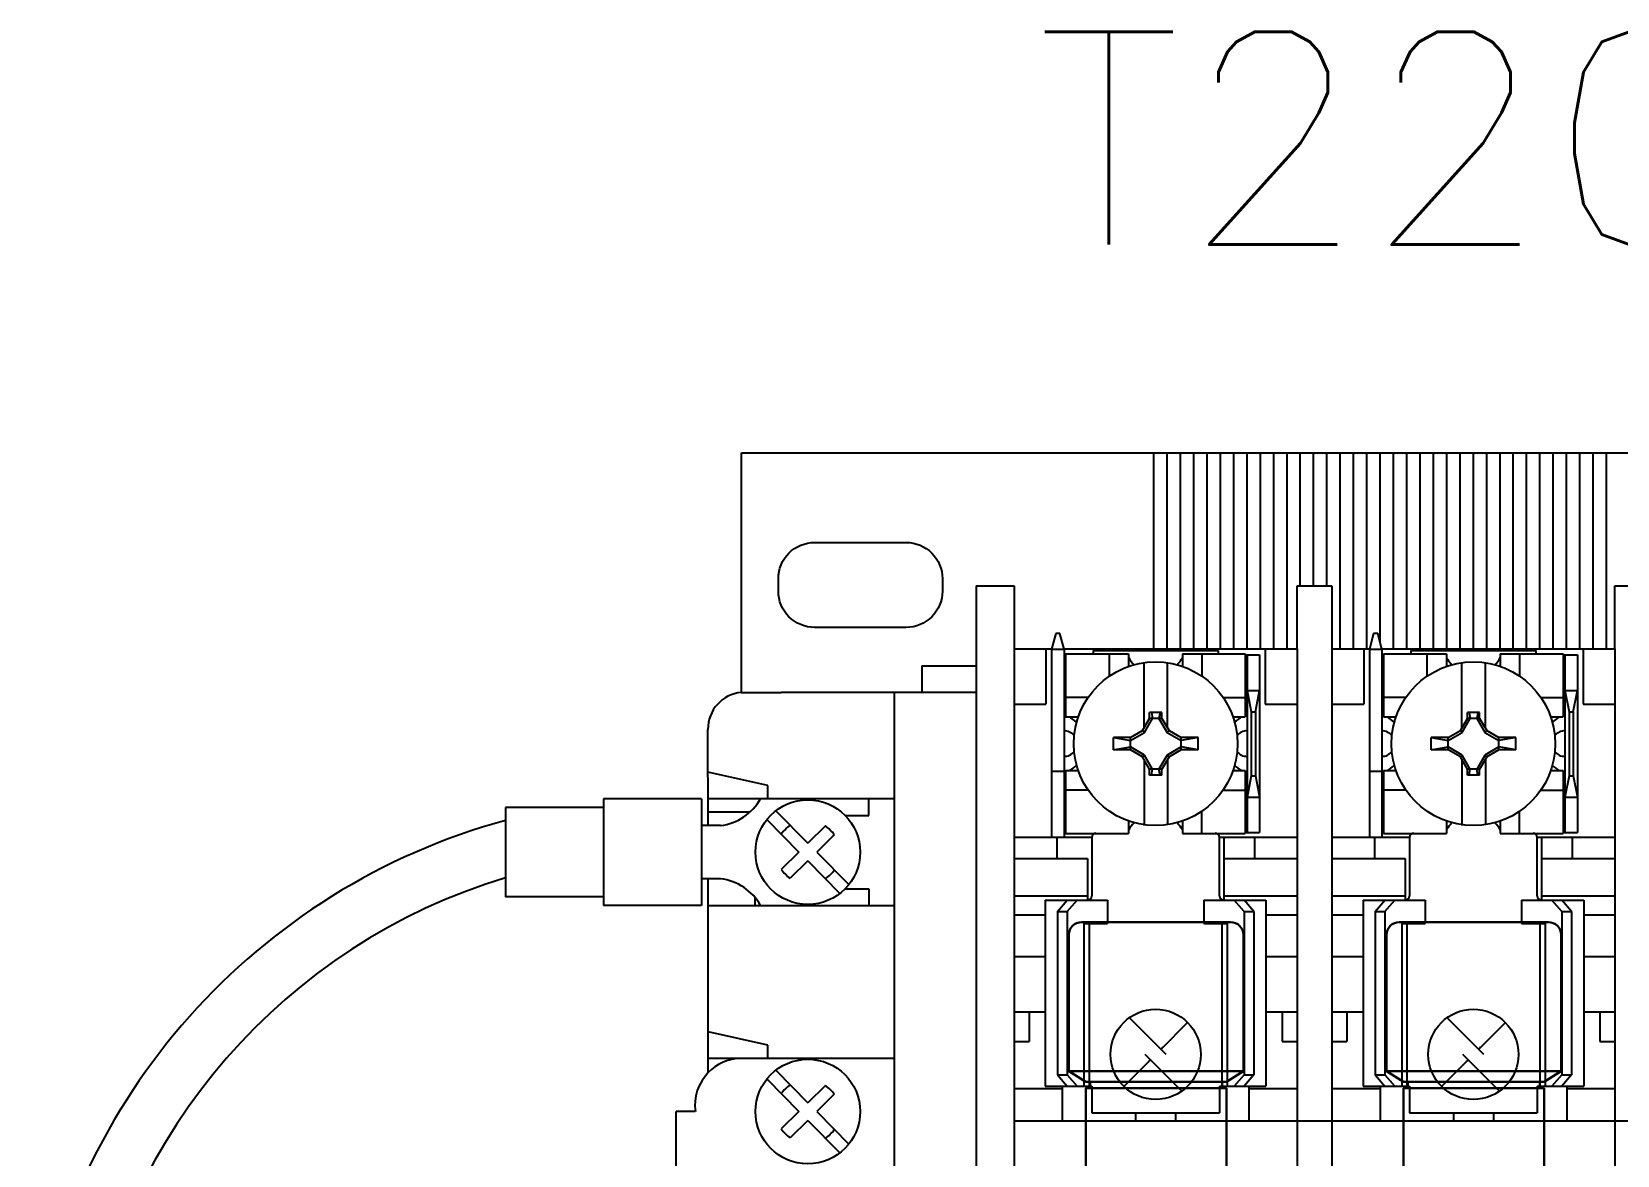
# Model space of a CAD drawing. Header units: inches. Extents: x 0 to 79.8, y 0 to 53.1.
# Drawn here: x 57.181 to 60.903, y 45.127 to 47.766 of the extents above; entities that cross this region are included whole.
import ezdxf
from ezdxf.enums import TextEntityAlignment as Align

# ---------------------------------------------------------------- set-up
doc = ezdxf.new("R2010")
doc.units = ezdxf.units.IN
doc.header["$MEASUREMENT"] = 0
for name, color, linetype in [('PDF_Geometry', 7, 'Continuous'), ('PRTG', 130, 'Continuous'), ('PSYMS', 7, 'Continuous'), ('PTAG', 150, 'Continuous')]:
    doc.layers.add(name, color=color, linetype=linetype)
doc.styles.add('WD', font='romans.shx')

# ---------------------------------------------------------------- blocks, each defined once
blk = doc.blocks.new('ATMR8_10')
at = {"layer": 'PDF_Geometry', "lineweight": 30}
for points in [[(0.4012, 1.0212), (0.4012, 1.3413, 0.41622), (0.3712, 1.3712), (0.0212, 1.3712, 0.414306), (-0.0088, 1.3413), (-0.0088, 1.0212)], [(0.3362, -0.0088), (0.3332, -0.0091), (0.3305, -0.0099), (0.3279, -0.0113), (0.3256, -0.0132), (0.3238, -0.0155), (0.3223, -0.0181), (0.3215, -0.0208), (0.3212, -0.0238), (0.3212, -0.0988, -0.416214), (0.2912, -0.1288), (0.1012, -0.1288, -0.414302), (0.0712, -0.0988), (0.0712, -0.0238), (0.071, -0.0208), (0.0701, -0.0181), (0.0687, -0.0155), (0.0668, -0.0132), (0.0646, -0.0113), (0.062, -0.0099), (0.0591, -0.0091), (0.0562, -0.0088)]]:
    blk.add_lwpolyline(points, format="xyb", dxfattribs=at)
for points in [[(-0.0088, 1.0212), (0.0312, 0.9963), (0.3612, 0.9963), (0.4012, 1.0212)], [(0.3612, 0.3812), (0.3612, 0.9812), (0.0312, 0.9812), (0.0312, 0.3812)]]:
    blk.add_lwpolyline(points, close=True, dxfattribs=at)
for points in [[(0.0412, 0.9963), (0.0412, 0.9812)], [(0.3512, 0.9963), (0.3512, 0.9812)], [(0.0412, 0.3663), (0.0412, 0.3812)], [(0.3512, 0.3663), (0.3512, 0.3812)], [(0.4012, 0.3412), (-0.0088, 0.3412)]]:
    blk.add_lwpolyline(points, dxfattribs=at)
blk.add_lwpolyline([(0.3712, -0.0088), (0.0212, -0.0088, -0.414313), (-0.0088, 0.0212), (-0.0088, 0.3412), (0.0312, 0.3663), (0.3612, 0.3663), (0.4012, 0.3412), (0.4012, 0.0212, -0.416227)], format="xyb", close=True, dxfattribs=at)
blk = doc.blocks.new('E0917602')
for p, q in [((-0.1716, 3.4252), (3.2647, 3.4252)), ((-0.1716, 2.8627), (-0.1716, 3.4252)), ((0.8278, 2.9652), (0.8278, 3.4252)), ((0.8591, 2.9652), (0.8591, 3.4252)), ((0.8903, 2.9652), (0.8903, 3.4252)), ((0.9216, 2.9652), (0.9216, 3.4252)), ((0.9528, 2.9652), (0.9528, 3.4252)), ((0.9841, 2.9652), (0.9841, 3.4252)), ((1.0153, 2.9652), (1.0153, 3.4252)), ((1.0466, 2.9652), (1.0466, 3.4252)), ((1.0778, 2.9652), (1.0778, 3.4252)), ((1.1091, 2.9652), (1.1091, 3.4252)), ((1.1403, 3.1128), (1.1403, 3.4252)), ((1.1716, 3.1128), (1.1716, 3.4252)), ((1.2028, 3.1128), (1.2028, 3.4252)), ((1.2341, 2.9652), (1.2341, 3.4252)), ((1.2653, 2.9652), (1.2653, 3.4252)), ((1.2966, 2.9652), (1.2966, 3.4252)), ((1.3278, 2.9788), (1.3278, 3.4252)), ((1.3591, 2.9652), (1.3591, 3.4252)), ((1.3903, 2.9652), (1.3903, 3.4252)), ((1.4216, 2.9652), (1.4216, 3.4252)), ((1.4528, 2.9652), (1.4528, 3.4252)), ((1.4841, 2.9652), (1.4841, 3.4252)), ((1.5153, 2.9652), (1.5153, 3.4252)), ((1.5466, 2.9652), (1.5466, 3.4252)), ((1.5778, 2.9652), (1.5778, 3.4252)), ((1.6091, 2.9652), (1.6091, 3.4252)), ((1.6403, 2.9652), (1.6403, 3.4252)), ((1.6716, 2.9652), (1.6716, 3.4252)), ((1.7028, 2.9652), (1.7028, 3.4252)), ((1.7341, 2.9652), (1.7341, 3.4252)), ((1.7653, 2.9652), (1.7653, 3.4252)), ((1.7966, 2.9652), (1.7966, 3.4252)), ((1.8278, 2.9652), (1.8278, 3.4252)), ((1.8591, 2.9652), (1.8591, 3.4252)), ((0.3796, 3.1128), (0.3796, 3.0502)), ((0.3796, 3.1128), (0.4686, 3.1128)), ((0.3796, 3.1128), (0.4686, 3.1128)), ((0.3796, 3.1128), (0.3796, -0.0123)), ((0.3796, 3.1128), (0.3796, -0.0123)), ((0.4686, 3.1128), (0.4686, 2.9652)), ((0.4686, 3.1128), (0.4686, 3.0502)), ((1.1326, 2.9652), (1.1326, 3.1128)), ((1.1326, 3.0502), (1.1326, 3.1128)), ((1.1326, 3.1128), (1.2146, 3.1128)), ((1.1326, 3.1128), (1.2146, 3.1128)), ((1.2146, 3.1128), (1.2146, -0.0123)), ((1.2146, 3.1128), (1.2146, -0.0123)), ((1.2146, 3.1128), (1.2146, 3.0502)), ((1.8786, 2.9652), (1.8786, 3.1128)), ((1.8786, 3.1128), (1.9606, 3.1128)), ((1.8786, 3.1128), (1.9606, 3.1128)), ((1.8786, 3.0502), (1.8786, 3.1128)), ((0.4686, 3.0502), (0.4686, 2.9652)), ((0.5662, 3.0008), (0.5564, 2.9643)), ((0.576, 3.0008), (0.5662, 3.0008)), ((0.5857, 2.9643), (0.576, 3.0008)), ((1.3122, 3.0008), (1.3024, 2.9643)), ((1.322, 3.0008), (1.3122, 3.0008)), ((1.3317, 2.9643), (1.322, 3.0008)), ((0.4686, 2.9652), (0.4686, 0.0502)), ((0.4686, 2.9652), (0.5566, 2.9652)), ((0.5431, 2.9652), (0.5431, 2.8353)), ((0.5564, 2.9643), (0.5564, 2.5227)), ((0.5564, 2.9643), (0.5857, 2.9643)), ((0.5854, 2.9652), (1.1326, 2.9652)), ((0.5857, 2.9643), (0.5857, 2.5227)), ((0.5857, 2.9513), (0.5894, 2.9513)), ((0.5894, 2.9533), (0.7371, 2.9533)), ((0.5894, 2.9533), (0.5894, 2.8053)), ((0.6541, 2.9613), (0.9471, 2.9613)), ((0.6541, 2.9613), (0.9471, 2.9613)), ((0.6541, 2.9613), (0.6541, 2.9533)), ((0.6913, 2.9533), (0.6913, 2.9006)), ((0.7371, 2.9533), (0.7371, 2.9239)), ((0.8634, 2.9533), (1.0111, 2.9533)), ((0.8634, 2.9533), (0.8634, 2.9239)), ((0.9092, 2.9533), (0.9092, 2.9006)), ((0.9471, 2.9613), (0.9471, 2.9533)), ((1.0111, 2.9533), (1.0111, 2.8053)), ((1.0111, 2.9513), (1.0447, 2.9513)), ((1.0154, 2.9513), (1.0154, 2.5337)), ((1.0447, 2.9513), (1.0447, 2.5337)), ((1.0581, 2.9652), (1.0581, 2.8353)), ((1.1326, 2.9652), (1.1326, 0.0502)), ((1.2146, 2.9652), (1.3026, 2.9652)), ((1.2891, 2.9652), (1.2891, 2.8353)), ((1.3024, 2.9643), (1.3024, 2.5227)), ((1.3024, 2.9643), (1.3317, 2.9643)), ((1.3314, 2.9652), (1.8786, 2.9652)), ((1.3317, 2.9643), (1.3317, 2.5227)), ((1.3317, 2.9513), (1.3354, 2.9513)), ((1.3354, 2.9533), (1.4831, 2.9533)), ((1.3354, 2.9533), (1.3354, 2.8053)), ((1.4001, 2.9613), (1.6931, 2.9613)), ((1.4001, 2.9613), (1.6931, 2.9613)), ((1.4001, 2.9613), (1.4001, 2.9533)), ((1.4373, 2.9533), (1.4373, 2.9006)), ((1.4831, 2.9533), (1.4831, 2.9239)), ((1.6094, 2.9533), (1.6094, 2.9239)), ((1.6094, 2.9533), (1.7571, 2.9533)), ((1.6552, 2.9533), (1.6552, 2.9006)), ((1.6931, 2.9613), (1.6931, 2.9533)), ((1.7571, 2.9533), (1.7571, 2.8053)), ((1.7571, 2.9513), (1.7907, 2.9513)), ((1.7614, 2.9513), (1.7614, 2.5337)), ((1.7907, 2.9513), (1.7907, 2.5337)), ((1.8041, 2.9652), (1.8041, 2.8353)), ((1.8786, 2.9652), (1.8786, 0.0502)), ((0.2517, 2.9252), (0.3796, 2.9252)), ((0.2517, 2.9252), (0.2517, 2.8627)), ((0.7737, 2.7792), (0.7737, 2.9325)), ((0.8287, 2.7792), (0.8287, 2.9325)), ((1.5197, 2.7792), (1.5197, 2.9325)), ((1.5747, 2.7792), (1.5747, 2.9325)), ((0.5857, 2.8923), (0.5894, 2.8923)), ((0.5857, 2.8823), (0.5894, 2.8823)), ((1.0111, 2.8923), (1.0154, 2.8923)), ((1.0111, 2.8823), (1.0154, 2.8823)), ((1.0154, 2.867), (1.0252, 2.817)), ((1.0154, 2.867), (1.0447, 2.867)), ((1.035, 2.817), (1.0447, 2.867)), ((1.3317, 2.8923), (1.3354, 2.8923)), ((1.3317, 2.8823), (1.3354, 2.8823)), ((1.7571, 2.8923), (1.7614, 2.8923)), ((1.7571, 2.8823), (1.7614, 2.8823)), ((1.7614, 2.867), (1.7712, 2.817)), ((1.7614, 2.867), (1.7907, 2.867)), ((1.781, 2.817), (1.7907, 2.867)), ((-0.1722, 2.8627), (-0.1734, 2.8627)), ((-0.1722, 2.8627), (-0.0784, 2.8627)), ((0.3796, 2.8627), (-0.0784, 2.8627)), ((0.1872, 1.6752), (0.1872, 2.8627)), ((0.4686, 2.8353), (0.5431, 2.8353)), ((0.6425, 2.8512), (0.59, 2.8512)), ((0.9587, 2.8512), (1.0111, 2.8512)), ((1.0581, 2.8353), (1.1326, 2.8353)), ((1.2146, 2.8353), (1.2891, 2.8353)), ((1.3885, 2.8512), (1.336, 2.8512)), ((1.7047, 2.8512), (1.7571, 2.8512)), ((1.8041, 2.8353), (1.8786, 2.8353)), ((0.5857, 2.8197), (0.5894, 2.8197)), ((0.5857, 2.8097), (0.5894, 2.8097)), ((0.5894, 2.8053), (0.6187, 2.8053)), ((0.7701, 2.7732), (0.7865, 2.8017)), ((0.7743, 2.7687), (0.7933, 2.8017)), ((0.7865, 2.8017), (0.7865, 2.816)), ((0.8152, 2.816), (0.7865, 2.816)), ((0.8152, 2.8017), (0.7865, 2.8017)), ((0.7908, 2.816), (0.7933, 2.8017)), ((0.811, 2.816), (0.8085, 2.8017)), ((0.8085, 2.8017), (0.8274, 2.7687)), ((0.8152, 2.8017), (0.8152, 2.816)), ((0.8152, 2.8017), (0.8323, 2.7732)), ((0.9819, 2.8053), (1.0111, 2.8053)), ((1.0111, 2.8197), (1.0154, 2.8197)), ((1.0111, 2.8097), (1.0154, 2.8097)), ((1.0252, 2.817), (1.0252, 2.667)), ((1.0252, 2.817), (1.035, 2.817)), ((1.035, 2.817), (1.035, 2.667)), ((1.3317, 2.8197), (1.3354, 2.8197)), ((1.3317, 2.8097), (1.3354, 2.8097)), ((1.3354, 2.8053), (1.3647, 2.8053)), ((1.5161, 2.7732), (1.5325, 2.8017)), ((1.5203, 2.7687), (1.5393, 2.8017)), ((1.5612, 2.816), (1.5325, 2.816)), ((1.5325, 2.8017), (1.5325, 2.816)), ((1.5612, 2.8017), (1.5325, 2.8017)), ((1.5368, 2.816), (1.5393, 2.8017)), ((1.557, 2.816), (1.5545, 2.8017)), ((1.5545, 2.8017), (1.5734, 2.7687)), ((1.5612, 2.8017), (1.5612, 2.816)), ((1.5612, 2.8017), (1.5783, 2.7732)), ((1.7279, 2.8053), (1.7571, 2.8053)), ((1.7571, 2.8197), (1.7614, 2.8197)), ((1.7571, 2.8097), (1.7614, 2.8097)), ((1.7712, 2.817), (1.7712, 2.667)), ((1.7712, 2.817), (1.781, 2.817)), ((1.781, 2.817), (1.781, 2.667)), ((-0.2503, 2.6752), (-0.2503, 2.7759)), ((-0.2502, 2.5501), (-0.2503, 2.7759)), ((0.7414, 2.7567), (0.7017, 2.7567)), ((0.7017, 2.7567), (0.7414, 2.7497)), ((0.7017, 2.7277), (0.7017, 2.7567)), ((0.7414, 2.7567), (0.7701, 2.7732)), ((0.7414, 2.7497), (0.7743, 2.7687)), ((0.7414, 2.7277), (0.7414, 2.7567)), ((0.7743, 2.7687), (0.7701, 2.7732)), ((0.8274, 2.7687), (0.8323, 2.7732)), ((0.8274, 2.7687), (0.8604, 2.7497)), ((0.8323, 2.7732), (0.8604, 2.7567)), ((0.8604, 2.7277), (0.8604, 2.7567)), ((0.9001, 2.7567), (0.8604, 2.7567)), ((0.9001, 2.7567), (0.8604, 2.7497)), ((0.9001, 2.7277), (0.9001, 2.7567)), ((1.4477, 2.7277), (1.4477, 2.7567)), ((1.4874, 2.7567), (1.4477, 2.7567)), ((1.4477, 2.7567), (1.4874, 2.7497)), ((1.4874, 2.7567), (1.5161, 2.7732)), ((1.4874, 2.7497), (1.5203, 2.7687)), ((1.4874, 2.7277), (1.4874, 2.7567)), ((1.5203, 2.7687), (1.5161, 2.7732)), ((1.5734, 2.7687), (1.5783, 2.7732)), ((1.5734, 2.7687), (1.6064, 2.7497)), ((1.5783, 2.7732), (1.6064, 2.7567)), ((1.6064, 2.7277), (1.6064, 2.7567)), ((1.6461, 2.7567), (1.6064, 2.7567)), ((1.6461, 2.7567), (1.6064, 2.7497)), ((1.6461, 2.7277), (1.6461, 2.7567)), ((0.7017, 2.7277), (0.7414, 2.7346)), ((0.7414, 2.7277), (0.7017, 2.7277)), ((0.7743, 2.7156), (0.7414, 2.7346)), ((0.7701, 2.7112), (0.7414, 2.7277)), ((0.8604, 2.7347), (0.8274, 2.7156)), ((0.8604, 2.7277), (0.8323, 2.7112)), ((0.9001, 2.7277), (0.8604, 2.7347)), ((0.9001, 2.7277), (0.8604, 2.7277)), ((1.4477, 2.7277), (1.4874, 2.7346)), ((1.4874, 2.7277), (1.4477, 2.7277)), ((1.5203, 2.7156), (1.4874, 2.7346)), ((1.5161, 2.7112), (1.4874, 2.7277)), ((1.6064, 2.7347), (1.5734, 2.7156)), ((1.6064, 2.7277), (1.5783, 2.7112)), ((1.6461, 2.7277), (1.6064, 2.7347)), ((1.6461, 2.7277), (1.6064, 2.7277)), ((0.7701, 2.7112), (0.7743, 2.7156)), ((0.7865, 2.6826), (0.7701, 2.7112)), ((0.7737, 2.7035), (0.7737, 2.5502)), ((0.7933, 2.6826), (0.7743, 2.7156)), ((0.8152, 2.6826), (0.7865, 2.6826)), ((0.7865, 2.6684), (0.7865, 2.6826)), ((0.7908, 2.6684), (0.7933, 2.6826)), ((0.8274, 2.7156), (0.8085, 2.6826)), ((0.811, 2.6684), (0.8085, 2.6826)), ((0.8323, 2.7112), (0.8152, 2.6826)), ((0.8152, 2.6684), (0.8152, 2.6826)), ((0.8323, 2.7112), (0.8274, 2.7156)), ((0.8287, 2.7051), (0.8287, 2.5518)), ((1.5161, 2.7112), (1.5203, 2.7156)), ((1.5325, 2.6826), (1.5161, 2.7112)), ((1.5197, 2.7035), (1.5197, 2.5502)), ((1.5393, 2.6826), (1.5203, 2.7156)), ((1.5612, 2.6826), (1.5325, 2.6826)), ((1.5325, 2.6684), (1.5325, 2.6826)), ((1.5368, 2.6684), (1.5393, 2.6826)), ((1.5734, 2.7156), (1.5545, 2.6826)), ((1.557, 2.6684), (1.5545, 2.6826)), ((1.5783, 2.7112), (1.5612, 2.6826)), ((1.5612, 2.6684), (1.5612, 2.6826)), ((1.5783, 2.7112), (1.5734, 2.7156)), ((1.5747, 2.7051), (1.5747, 2.5518)), ((-0.1097, 2.644), (-0.2503, 2.6752)), ((-0.1097, 2.6127), (-0.1097, 2.644)), ((0.5564, 2.6778), (0.5857, 2.6778)), ((0.5857, 2.6747), (0.5894, 2.6747)), ((0.5857, 2.6647), (0.5894, 2.6647)), ((0.5894, 2.6793), (0.5894, 2.5312)), ((0.5894, 2.6793), (0.6187, 2.6793)), ((0.8152, 2.6684), (0.7865, 2.6684)), ((0.9819, 2.6793), (1.0111, 2.6793)), ((1.0111, 2.6793), (1.0111, 2.5312)), ((1.0111, 2.6747), (1.0154, 2.6747)), ((1.0111, 2.6647), (1.0154, 2.6647)), ((1.0252, 2.667), (1.0154, 2.617)), ((1.0252, 2.667), (1.035, 2.667)), ((1.035, 2.667), (1.0447, 2.617)), ((1.3024, 2.6778), (1.3317, 2.6778)), ((1.3317, 2.6747), (1.3354, 2.6747)), ((1.3317, 2.6647), (1.3354, 2.6647)), ((1.3354, 2.6793), (1.3354, 2.5312)), ((1.3354, 2.6793), (1.3647, 2.6793)), ((1.5612, 2.6684), (1.5325, 2.6684)), ((1.7279, 2.6793), (1.7571, 2.6793)), ((1.7571, 2.6793), (1.7571, 2.5312)), ((1.7571, 2.6747), (1.7614, 2.6747)), ((1.7571, 2.6647), (1.7614, 2.6647)), ((1.7712, 2.667), (1.7614, 2.617)), ((1.7712, 2.667), (1.781, 2.667)), ((1.781, 2.667), (1.7907, 2.617)), ((-0.4957, 2.6127), (-0.4957, 2.5927)), ((-0.2657, 2.6127), (-0.4957, 2.6127)), ((-0.2657, 2.6127), (-0.2657, 2.5502)), ((0.1872, 2.6127), (-0.2502, 2.6127)), ((-0.0158, 2.6127), (-0.2458, 2.6127)), ((0.1273, 2.574), (0.1273, 2.6129)), ((0.6425, 2.6333), (0.59, 2.6333)), ((0.9587, 2.6333), (1.0111, 2.6333)), ((1.0154, 2.617), (1.0447, 2.617)), ((1.3885, 2.6333), (1.336, 2.6333)), ((1.7047, 2.6333), (1.7571, 2.6333)), ((1.7614, 2.617), (1.7907, 2.617)), ((-0.4957, 2.5927), (-0.7257, 2.5927)), ((-0.7257, 2.5927), (-0.7257, 2.5623)), ((-0.4957, 2.5927), (-0.4957, 2.3827)), ((-0.1521, 2.5815), (-0.2502, 2.5815)), ((-0.091, 2.5849), (-0.0158, 2.5086)), ((0.0715, 2.574), (0.1273, 2.574)), ((0.5857, 2.6023), (0.5894, 2.6023)), ((0.5857, 2.5923), (0.5894, 2.5923)), ((0.9092, 2.5312), (0.9092, 2.5839)), ((1.0111, 2.6023), (1.0154, 2.6023)), ((1.0111, 2.5923), (1.0154, 2.5923)), ((1.3317, 2.6023), (1.3354, 2.6023)), ((1.3317, 2.5923), (1.3354, 2.5923)), ((1.6552, 2.5312), (1.6552, 2.5839)), ((1.7571, 2.6023), (1.7614, 2.6023)), ((1.7571, 2.5923), (1.7614, 2.5923)), ((-0.7257, 2.5623), (-0.7257, 2.4275)), ((-0.2657, 2.5502), (-0.2657, 2.4252)), ((-0.2502, 2.5501), (-0.2657, 2.5501)), ((-0.2207, 2.5502), (-0.2502, 2.5502)), ((-0.112, 2.5642), (-0.0368, 2.4879)), ((0.0253, 2.5491), (-0.0158, 2.5086)), ((0.5857, 2.5337), (0.5894, 2.5337)), ((0.5894, 2.5312), (0.7371, 2.5312)), ((0.7371, 2.5606), (0.7371, 2.5312)), ((0.8634, 2.5606), (0.8634, 2.5312)), ((0.8634, 2.5312), (1.0111, 2.5312)), ((1.0111, 2.5337), (1.0447, 2.5337)), ((1.3317, 2.5337), (1.3354, 2.5337)), ((1.3354, 2.5312), (1.4831, 2.5312)), ((1.4831, 2.5606), (1.4831, 2.5312)), ((1.6094, 2.5606), (1.6094, 2.5312)), ((1.6094, 2.5312), (1.7571, 2.5312)), ((1.7571, 2.5337), (1.7907, 2.5337)), ((0.0463, 2.5284), (0.0049, 2.4876)), ((0.4686, 2.5227), (0.6506, 2.5227)), ((0.5686, 2.5227), (0.5686, 2.4727)), ((0.6506, 2.5222), (0.6506, 2.3852)), ((0.9506, 2.5227), (1.1326, 2.5227)), ((0.9506, 2.3852), (0.9506, 2.5222)), ((0.9606, 2.5227), (0.9606, 2.3752)), ((1.0326, 2.5227), (1.0326, 2.4727)), ((1.2146, 2.5227), (1.3966, 2.5227)), ((1.3146, 2.5227), (1.3146, 2.4727)), ((1.3966, 2.5222), (1.3966, 2.3852)), ((1.6966, 2.5227), (1.8786, 2.5227)), ((1.6966, 2.3852), (1.6966, 2.5222)), ((1.7066, 2.5227), (1.7066, 2.3752)), ((1.7786, 2.5227), (1.7786, 2.4727)), ((-0.0368, 2.4879), (-0.0781, 2.4472)), ((-0.0161, 2.4669), (-0.0574, 2.4262)), ((-0.0161, 2.4669), (0.0591, 2.3906)), ((0.0049, 2.4876), (0.0801, 2.4113)), ((0.4686, 2.4727), (0.6406, 2.4727)), ((0.6406, 2.4727), (0.6406, 2.3752)), ((0.9606, 2.4727), (1.1326, 2.4727)), ((1.2146, 2.4727), (1.3866, 2.4727)), ((1.3866, 2.4727), (1.3866, 2.3752)), ((1.7066, 2.4727), (1.8786, 2.4727)), ((-0.7257, 2.4275), (-0.7257, 2.3827)), ((-0.2657, 2.4252), (-0.2657, 2.3627)), ((-0.2501, 2.4252), (-0.2657, 2.4252)), ((-0.2498, 1.9699), (-0.2501, 2.4252)), ((-0.2207, 2.4252), (-0.2501, 2.4252)), ((-0.4957, 2.3827), (-0.7257, 2.3827)), ((-0.4957, 2.3827), (-0.4957, 2.3627)), ((0.0715, 2.4015), (0.1273, 2.4015)), ((0.1273, 2.4015), (0.1273, 2.3626)), ((0.4686, 2.3852), (0.6406, 2.3852)), ((0.9606, 2.3852), (1.1326, 2.3852)), ((1.2146, 2.3852), (1.3866, 2.3852)), ((1.7066, 2.3852), (1.8786, 2.3852)), ((-0.2657, 2.3627), (-0.4957, 2.3627)), ((-0.25, 2.3627), (-0.1395, 2.3627)), ((-0.1395, 2.3627), (-0.1395, 2.3809)), ((-0.1395, 2.3627), (0.1872, 2.3627)), ((-0.1395, 2.3627), (0.1297, 2.3627)), ((-0.0002, 2.3627), (0.1103, 2.3627)), ((0.5416, 2.3752), (0.5416, 1.9377)), ((0.5416, 2.3752), (0.6876, 2.3752)), ((0.5701, 2.3481), (0.5927, 2.3752)), ((0.5701, 2.3481), (0.5701, 1.9648)), ((0.5701, 2.3481), (0.5927, 2.3481)), ((0.5927, 2.3481), (0.6162, 2.3752)), ((0.5927, 2.3481), (0.5927, 1.9648)), ((0.6876, 2.3752), (0.6876, 2.3202)), ((0.9136, 2.3752), (1.0596, 2.3752)), ((0.9136, 2.3752), (0.9136, 2.3202)), ((1.0084, 2.3481), (0.985, 2.3752)), ((1.0311, 2.3481), (1.0084, 2.3752)), ((1.0084, 2.3481), (1.0084, 1.9648)), ((1.0084, 2.3481), (1.0311, 2.3481)), ((1.0311, 2.3481), (1.0311, 1.9648)), ((1.0596, 2.3752), (1.0596, 1.9377)), ((1.2876, 2.3752), (1.2876, 1.9377)), ((1.2876, 2.3752), (1.4336, 2.3752)), ((1.3161, 2.3481), (1.3387, 2.3752)), ((1.3161, 2.3481), (1.3161, 1.9648)), ((1.3161, 2.3481), (1.3387, 2.3481)), ((1.3387, 2.3481), (1.3622, 2.3752)), ((1.3387, 2.3481), (1.3387, 1.9648)), ((1.4336, 2.3752), (1.4336, 2.3202)), ((1.6596, 2.3752), (1.8056, 2.3752)), ((1.6596, 2.3752), (1.6596, 2.3202)), ((1.7544, 2.3481), (1.731, 2.3752)), ((1.7771, 2.3481), (1.7544, 2.3752)), ((1.7544, 2.3481), (1.7544, 1.9648)), ((1.7544, 2.3481), (1.7771, 2.3481)), ((1.7771, 2.3481), (1.7771, 1.9648)), ((1.8056, 2.3752), (1.8056, 1.9377)), ((0.4686, 2.3407), (0.5416, 2.3407)), ((0.6323, 2.3202), (0.6323, 1.9377)), ((0.6323, 2.3202), (0.6876, 2.3202)), ((0.6447, 2.3202), (0.6447, 1.9377)), ((0.9136, 2.3202), (0.9688, 2.3202)), ((0.9564, 2.3202), (0.9564, 1.9377)), ((0.9688, 2.3202), (0.9688, 1.9377)), ((1.0596, 2.3407), (1.1326, 2.3407)), ((1.2146, 2.3407), (1.2876, 2.3407)), ((1.3783, 2.3202), (1.3783, 1.9377)), ((1.3783, 2.3202), (1.4336, 2.3202)), ((1.3907, 2.3202), (1.3907, 1.9377)), ((1.6596, 2.3202), (1.7148, 2.3202)), ((1.7024, 2.3202), (1.7024, 1.9377)), ((1.7148, 2.3202), (1.7148, 1.9377)), ((1.8056, 2.3407), (1.8786, 2.3407)), ((0.4686, 2.2427), (0.5416, 2.2427)), ((1.0596, 2.2427), (1.1326, 2.2427)), ((1.2146, 2.2427), (1.2876, 2.2427)), ((1.8056, 2.2427), (1.8786, 2.2427)), ((0.4686, 2.1127), (0.5416, 2.1127)), ((0.5036, 2.1127), (0.5036, 2.0427)), ((0.8255, 2.0127), (0.739, 2.0988)), ((0.8758, 2.0872), (0.8133, 2.0249)), ((1.0596, 2.1127), (1.1326, 2.1127)), ((1.0976, 2.1127), (1.0976, 2.0427)), ((1.2146, 2.1127), (1.2876, 2.1127)), ((1.2496, 2.1127), (1.2496, 2.0427)), ((1.5715, 2.0127), (1.485, 2.0988)), ((1.6218, 2.0872), (1.5593, 2.0249)), ((1.8056, 2.1127), (1.8786, 2.1127)), ((1.8436, 2.1127), (1.8436, 2.0427)), ((-0.1097, 2.0346), (-0.2499, 2.0658)), ((-0.1097, 2.0034), (-0.1097, 2.0346)), ((0.4686, 2.0427), (0.5036, 2.0427)), ((0.8621, 1.926), (0.7757, 2.0127)), ((0.8176, 2.0298), (0.8147, 2.0269)), ((1.0976, 2.0427), (1.1326, 2.0427)), ((1.2146, 2.0427), (1.2496, 2.0427)), ((1.6081, 1.926), (1.5217, 2.0127)), ((1.5636, 2.0298), (1.5607, 2.0269)), ((1.8436, 2.0427), (1.8786, 2.0427)), ((0.1872, 2.0034), (-0.2498, 2.0034)), ((-0.091, 1.9756), (-0.0158, 1.8992)), ((0.7884, 1.9999), (0.7259, 1.9376)), ((0.7864, 1.9986), (0.7835, 1.9957)), ((1.5344, 1.9999), (1.4719, 1.9376)), ((1.5324, 1.9986), (1.5295, 1.9957)), ((-0.112, 1.9549), (-0.0368, 1.8785)), ((0.0253, 1.9397), (-0.0158, 1.8992)), ((0.5416, 1.9377), (0.6506, 1.9377)), ((0.5701, 1.9648), (0.5927, 1.9648)), ((0.5701, 1.9648), (0.5927, 1.9377)), ((0.5816, 1.9377), (0.5816, 1.8565)), ((0.5927, 1.9648), (0.6162, 1.9377)), ((0.6506, 1.9377), (0.6506, 1.8752)), ((0.9506, 1.9377), (0.9506, 1.8752)), ((0.9506, 1.9377), (1.0596, 1.9377)), ((1.0084, 1.9648), (0.985, 1.9377)), ((1.0311, 1.9648), (1.0084, 1.9377)), ((1.0084, 1.9648), (1.0311, 1.9648)), ((1.0196, 1.9377), (1.0196, 1.8565)), ((1.2876, 1.9377), (1.3966, 1.9377)), ((1.3161, 1.9648), (1.3387, 1.9648)), ((1.3161, 1.9648), (1.3387, 1.9377)), ((1.3276, 1.9377), (1.3276, 1.8565)), ((1.3387, 1.9648), (1.3622, 1.9377)), ((1.3966, 1.9377), (1.3966, 1.8752)), ((1.6966, 1.9377), (1.8056, 1.9377)), ((1.6966, 1.9377), (1.6966, 1.8752)), ((1.7544, 1.9648), (1.731, 1.9377)), ((1.7771, 1.9648), (1.7544, 1.9377)), ((1.7544, 1.9648), (1.7771, 1.9648)), ((1.7656, 1.9377), (1.7656, 1.8565)), ((0.0463, 1.919), (0.0049, 1.8782)), ((0.4686, 1.9327), (0.5816, 1.9327)), ((1.0196, 1.9327), (1.1326, 1.9327)), ((1.2146, 1.9327), (1.3276, 1.9327)), ((1.7656, 1.9327), (1.8786, 1.9327)), ((-0.28, 1.8784), (-0.3252, 1.8784)), ((-0.3243, 1.238), (-0.3252, 1.8784)), ((-0.0368, 1.8785), (-0.0781, 1.8378)), ((0.0049, 1.8782), (0.0801, 1.8019)), ((0.6506, 1.8752), (0.9506, 1.8752)), ((0.7536, 1.8752), (0.7536, 1.8565)), ((0.8476, 1.8752), (0.8476, 1.8565)), ((1.3966, 1.8752), (1.6966, 1.8752)), ((1.4996, 1.8752), (1.4996, 1.8565)), ((1.5936, 1.8752), (1.5936, 1.8565)), ((-0.0161, 1.8575), (-0.0574, 1.8168)), ((-0.0161, 1.8575), (0.0591, 1.7812)), ((0.4686, 1.8565), (1.1326, 1.8565)), ((1.1326, 1.8565), (1.2146, 1.8565)), ((1.2146, 1.8565), (1.8786, 1.8565)), ((1.8786, 1.8565), (1.9606, 1.8565))]:
    blk.add_line(p, q)
blk.add_lwpolyline([(0.7966, 2.9652), (0.7966, 3.4252), (2.2984, 3.4252), (2.2984, 2.9652)])
blk.add_lwpolyline([(0, 3.215), (0.215, 3.215, -0.414214), (0.3, 3.13), (0.3, 3.1005, -0.414214), (0.215, 3.0155), (0, 3.0155, -0.414214), (-0.085, 3.1005), (-0.085, 3.13, -0.414214)], format="xyb", close=True)
for centre, radius in [((0.8006, 2.7422), 0.1923), ((1.5466, 2.7422), 0.1923), ((-0.0159, 2.4877), 0.1228), ((0.8006, 2.0127), 0.106), ((1.5466, 2.0127), 0.106), ((-0.0159, 1.8784), 0.1228)]:
    blk.add_circle(centre, radius)
for centre, radius, start, end in [((0.8006, 2.9793), 0.072, 208.955, 225.622), ((0.8006, 2.9793), 0.072, 314.38, 331.045), ((1.5466, 2.9793), 0.072, 208.955, 225.622), ((1.5466, 2.9793), 0.072, 314.38, 331.045), ((-0.1644, 2.7771), 0.086, 95.2279, 180.812), ((-0.1644, 2.7771), 0.086, 95.2279, 180.812), ((0.5632, 2.7422), 0.072, 44.3787, 61.045), ((1.0374, 2.7422), 0.072, 118.955, 135.621), ((1.3092, 2.7422), 0.072, 44.3787, 61.045), ((1.7834, 2.7422), 0.072, 118.955, 135.621), ((0.5857, 2.7425), 0.03, 38.4265, 90), ((1.0154, 2.7425), 0.03, 90, 141.574), ((1.3317, 2.7425), 0.03, 38.4265, 90), ((1.7614, 2.7425), 0.03, 90, 141.574), ((0.5857, 2.7425), 0.03, 270, 321.502), ((1.0154, 2.7425), 0.03, 218.508, 270), ((1.3317, 2.7425), 0.03, 270, 321.502), ((1.7614, 2.7425), 0.03, 218.508, 270), ((0.5632, 2.7422), 0.072, 298.955, 315.622), ((1.0374, 2.7422), 0.072, 224.379, 241.045), ((1.3092, 2.7422), 0.072, 298.955, 315.622), ((1.7834, 2.7422), 0.072, 224.379, 241.045), ((-0.2363, 2.6752), 0.126, 277.125, 330.2551), ((-0.321, 1.0826), 1.534, 105.2948, 171.4504), ((-0.0031, 2.4765), 0.0921, 126.1448, 144.5586), ((-0.028, 2.474), 0.0921, 36.2419, 54.6579), ((0.6606, 2.5222), 0.01, 90, 180), ((0.8006, 2.5052), 0.072, 134.376, 151.045), ((0.8006, 2.5052), 0.072, 28.9547, 45.6218), ((0.9406, 2.5222), 0.01, 0, 90), ((1.4066, 2.5222), 0.01, 90, 180), ((1.5466, 2.5052), 0.072, 134.376, 151.045), ((1.5466, 2.5052), 0.072, 28.9547, 45.6218), ((1.6866, 2.5222), 0.01, 0, 90), ((-0.3198, 1.082), 1.4053, 106.7849, 171.2419), ((-0.2363, 2.3002), 0.126, 29.7449, 82.875), ((-0.0031, 2.5006), 0.0921, 215.4414, 233.8552), ((-0.028, 2.5), 0.0921, 305.3646, 323.7784), ((0.6406, 2.3852), 0.01, 270, 0), ((0.9606, 2.3852), 0.01, 180, 270), ((1.3866, 2.3852), 0.01, 270, 0), ((1.7066, 2.3852), 0.01, 180, 270), ((-0.1702, 1.8929), 0.1107, 93.5099, 135.9444), ((-0.1702, 1.8929), 0.1107, 135.9444, 187.5262), ((-0.0031, 1.8671), 0.0921, 126.1448, 144.5586), ((-0.028, 1.8646), 0.0921, 36.2419, 54.6579), ((-0.0031, 1.8912), 0.0921, 215.4414, 233.8552), ((-0.028, 1.8906), 0.0921, 305.3646, 323.7784)]:
    blk.add_arc(centre, radius, start, end)

msp = doc.modelspace()

# ---------------------------------------------------------------- block references
at = {"layer": 'PSYMS'}
ref = msp.add_blockref('E0917602', (59.01877, 43.35144), dxfattribs=at)
ref.add_attrib('P_TAG1', 'T2209', dxfattribs={"layer": 'PTAG', "height": 0.5, "style": 'WD', "flags": 8}).set_placement((60.56674, 47.51592), align=Align.MIDDLE_CENTER)
msp.add_blockref('ATMR8_10', (59.62426, 44.30353), dxfattribs=at)
ref = msp.add_blockref('ATMR8_10', (60.37026, 44.30353), dxfattribs=at)
ref.add_attrib('P_TAG1', 'FU2208A', dxfattribs={"layer": 'PTAG', "height": 0.5, "style": 'WD', "flags": 8}).set_placement((60.71829, 41.87591), align=Align.MIDDLE_CENTER)
ref.add_attrib('RATING1', '1.5A', dxfattribs={"layer": 'PRTG', "height": 0.5, "style": 'WD', "flags": 8}).set_placement((60.71829, 40.91271), align=Align.CENTER)

doc.saveas('drawing.dxf')
